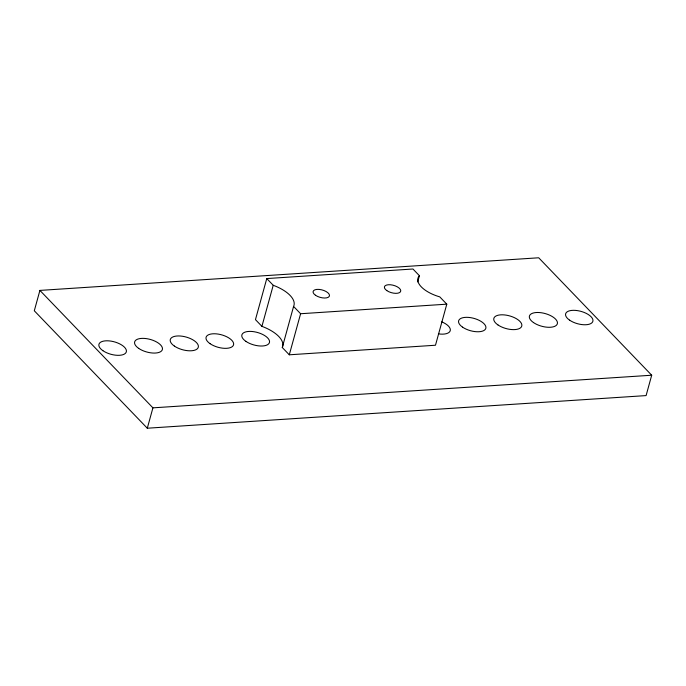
<?xml version="1.0" encoding="UTF-8"?>
<svg xmlns="http://www.w3.org/2000/svg" width="686" height="686" viewBox="0 0 686 686"><rect width="100%" height="100%" fill="white"/><g stroke="black" fill="none" stroke-linecap="round" stroke-linejoin="round"><path stroke-width="1.03" d="M39.908 290.41L34.3 310.775L147.301 428.218L646.092 395.59L651.7 375.225L538.699 257.782L39.908 290.41L152.918 407.844L651.7 375.225M147.301 428.218L152.918 407.844M266.768 278.567L255.458 319.633L261.915 326.347A31.102 14.114 15.4 0 1 282.272 347.502L289.295 354.799L435.481 345.238L446.792 304.172L439.769 296.875A26.745 12.142 15.4 0 1 419.412 275.721L412.955 269.006L266.768 278.567L273.225 285.282A31.102 14.114 15.4 0 1 293.582 306.436L300.605 313.734L446.792 304.172M261.915 326.347L273.225 285.282M282.272 347.502L293.582 306.436M289.295 354.799L300.605 313.734M417.723 281.877L419.412 275.721M441.75 321.854A14.226 6.457 15.4 0 1 450.239 330.669A14.226 6.457 15.4 0 1 438.388 333.868M315.483 295.254A8.472 3.85 15.4 0 0 329.237 296.412A8.472 3.85 15.4 0 0 319.11 289.406A8.472 3.85 15.4 0 0 315.483 295.254M386.801 290.59A8.438 3.833 15.4 0 0 400.504 291.739A8.438 3.833 15.4 0 0 390.411 284.759A8.438 3.833 15.4 0 0 386.801 290.59M569.603 320.156A14.114 6.406 15.4 0 0 592.524 322.077A14.114 6.406 15.4 0 0 575.64 310.406A14.114 6.406 15.4 0 0 569.603 320.156M533.494 322.566A14.475 6.568 15.4 0 0 556.998 324.538A14.475 6.568 15.4 0 0 539.685 312.567A14.475 6.568 15.4 0 0 533.494 322.566M462.57 327.153A14.123 6.414 15.4 0 0 485.491 329.083A14.123 6.414 15.4 0 0 468.607 317.404A14.123 6.414 15.4 0 0 462.57 327.153M245.888 341.354A14.303 6.491 15.4 0 0 269.101 343.3A14.303 6.491 15.4 0 0 252.002 331.475A14.303 6.491 15.4 0 0 245.888 341.354M210.07 343.686A14.252 6.474 15.4 0 0 233.206 345.633A14.252 6.474 15.4 0 0 216.167 333.842A14.252 6.474 15.4 0 0 210.07 343.686M174.364 346.061A14.517 6.594 15.4 0 0 197.937 348.042A14.517 6.594 15.4 0 0 180.581 336.029A14.517 6.594 15.4 0 0 174.364 346.061M138.683 348.377A14.38 6.526 15.4 0 0 162.025 350.332A14.38 6.526 15.4 0 0 144.832 338.447A14.38 6.526 15.4 0 0 138.683 348.377M497.907 324.898A14.483 6.577 15.4 0 0 521.411 326.87A14.483 6.577 15.4 0 0 504.107 314.891A14.483 6.577 15.4 0 0 497.907 324.898M102.917 350.692A14.217 6.457 15.4 0 0 125.984 352.63A14.217 6.457 15.4 0 0 108.997 340.873A14.217 6.457 15.4 0 0 102.917 350.692"/></g></svg>
